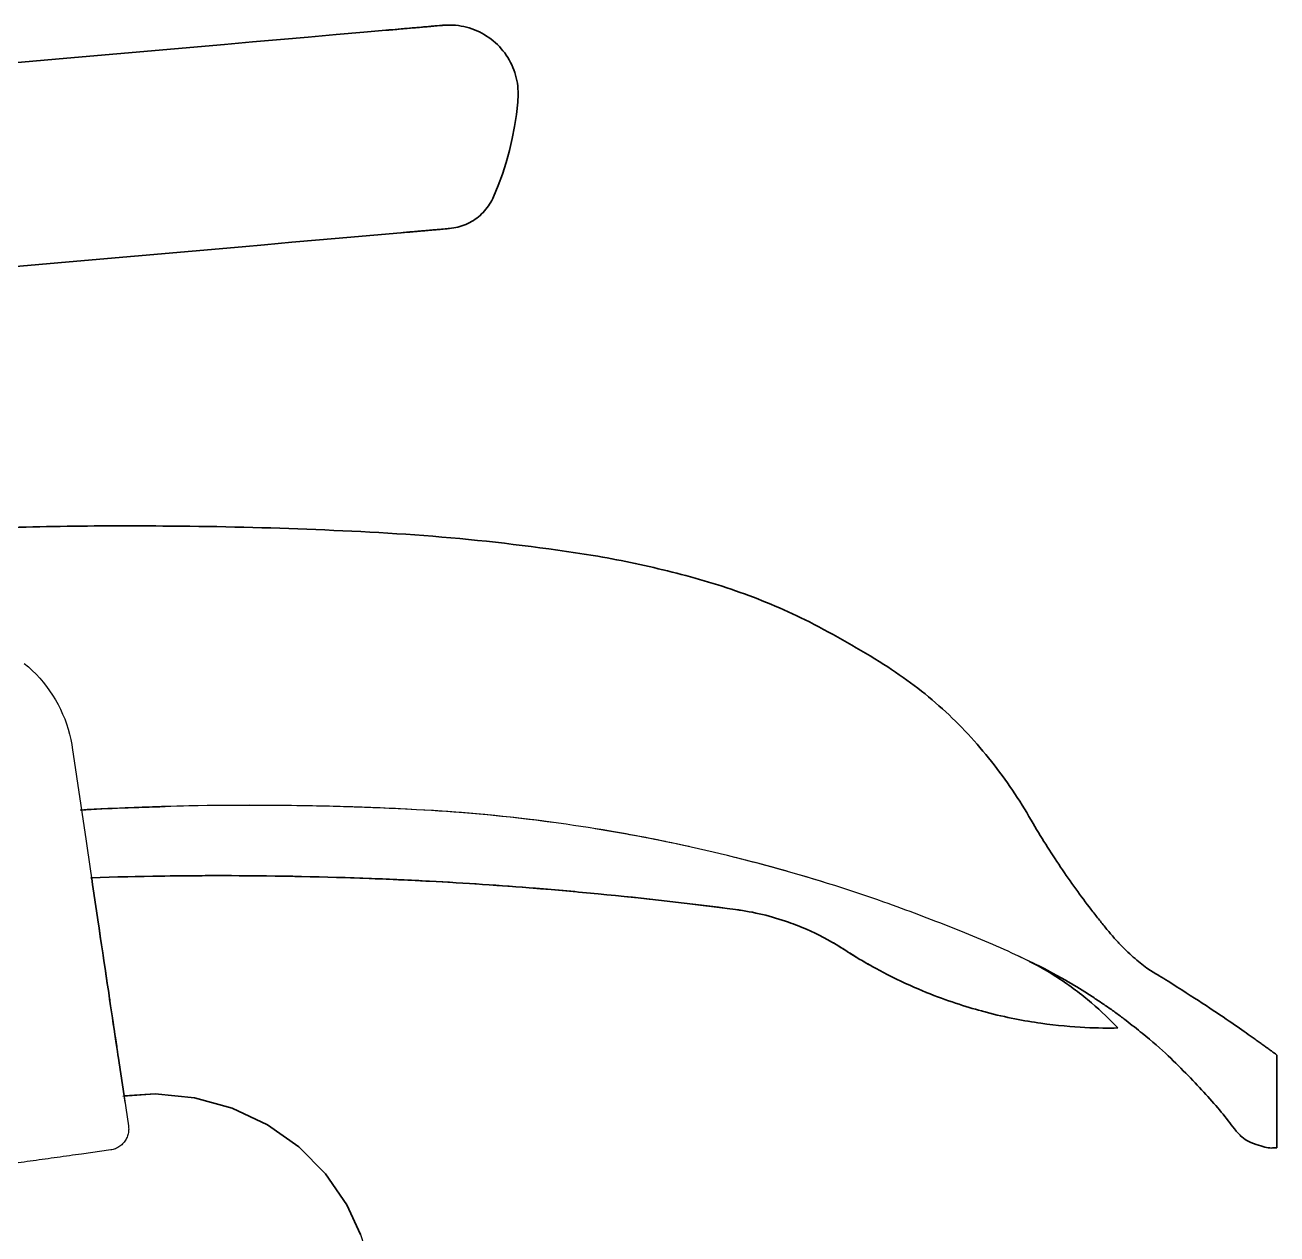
# Model space of a CAD drawing. Header units: millimetres. Extents: x 0 to 2114, y 0 to 2321.
# Drawn here: x 1680.6 to 1982.3, y 1676.5 to 1967.9 of the extents above; entities that cross this region are included whole.
import ezdxf

# ---------------------------------------------------------------- set-up
doc = ezdxf.new("R2010")
doc.units = ezdxf.units.MM
doc.layers.add('Blocks', color=7, linetype='Continuous')
doc.layers.add('Blocks$Inner', color=7, linetype='Continuous', lineweight=25, true_color=0x007f00)
doc.layers.add('Blocks$Outline', color=7, linetype='Continuous', lineweight=35, true_color=0xff3f3f)

# ---------------------------------------------------------------- blocks, each defined once
blk = doc.blocks.new('Aeron Size C Office Chair Side')
at = {"layer": 'Blocks$Inner'}
for p, q in [((810.6, 416.41), (810.6, 394.05)), ((529.52, 393.53), (522.46, 392.54))]:
    blk.add_line(p, q, dxfattribs=at)
for points in [[(493.24, 654.49), (510.77, 656.02), (518.96, 656.74), (556.91, 660.06), (563.67, 660.65), (570.42, 661.24), (577.14, 661.83), (583.84, 662.41), (590.49, 663), (595.84, 663.46), (596.38, 663.51), (596.91, 663.56), (597.44, 663.6), (597.96, 663.65), (598.47, 663.69), (598.97, 663.74), (599.46, 663.78), (599.94, 663.82), (600.41, 663.86), (600.87, 663.9), (601.31, 663.94), (601.74, 663.98), (602.16, 664.02), (602.55, 664.05), (602.94, 664.09), (603.31, 664.12), (603.66, 664.15), (603.99, 664.18), (604.3, 664.21), (604.6, 664.23), (604.87, 664.26), (605.13, 664.28), (605.37, 664.3), (605.58, 664.32), (605.78, 664.33), (606.16, 664.37), (606.51, 664.4), (606.82, 664.43), (607.1, 664.45), (607.31, 664.47), (607.63, 664.5)], [(596.46, 663.52), (596.99, 663.57), (597.52, 663.61), (598.03, 663.66), (598.54, 663.7), (599.04, 663.74), (599.53, 663.79), (600.01, 663.83), (600.48, 663.87), (600.93, 663.91), (601.38, 663.95), (601.8, 663.99), (602.22, 664.02), (602.61, 664.06), (602.99, 664.09), (603.36, 664.12), (603.71, 664.15), (604.04, 664.18), (604.35, 664.21), (604.64, 664.23), (604.91, 664.26), (605.17, 664.28), (605.4, 664.3), (605.62, 664.32), (605.81, 664.34), (606.67, 664.41), (607.42, 664.48), (608.07, 664.53), (608.6, 664.58), (609.03, 664.62), (609.34, 664.65), (609.54, 664.66), (609.64, 664.67), (609.52, 664.66), (609.3, 664.64), (608.97, 664.61), (608.53, 664.57), (607.97, 664.53), (607.31, 664.47), (607.06, 664.45), (606.78, 664.42), (606.46, 664.39), (606.11, 664.36), (605.73, 664.33), (605.31, 664.29), (604.87, 664.25), (604.39, 664.21), (603.88, 664.17), (603.34, 664.12), (602.77, 664.07), (602.18, 664.02), (601.56, 663.97), (600.91, 663.91), (600.24, 663.85), (599.55, 663.79), (598.83, 663.73), (598.09, 663.66), (597.33, 663.6), (596.55, 663.53)], [(596.66, 663.54), (597.43, 663.6), (598.19, 663.67), (598.93, 663.73), (599.64, 663.8), (600.33, 663.86), (601, 663.92), (601.65, 663.97), (602.26, 664.03), (602.85, 664.08), (603.42, 664.13), (603.95, 664.17), (604.46, 664.22), (604.93, 664.26), (605.37, 664.3), (605.78, 664.33), (605.81, 664.34), (606.09, 664.36), (606.91, 664.43), (607.63, 664.5), (608.24, 664.55), (608.74, 664.59), (609.13, 664.63), (609.41, 664.65), (609.58, 664.67), (609.64, 664.67), (609.99, 664.7), (610.65, 664.73), (611.32, 664.73), (611.98, 664.71), (612.65, 664.66), (613.31, 664.59), (613.97, 664.48), (614.62, 664.36), (615.27, 664.2), (615.91, 664.02), (616.54, 663.82), (617.17, 663.59), (617.78, 663.33), (618.38, 663.05), (618.98, 662.75), (619.56, 662.42), (620.12, 662.07), (620.67, 661.7), (621.21, 661.3), (621.73, 660.89), (622.23, 660.45), (622.72, 660), (623.19, 659.52), (623.63, 659.03), (624.06, 658.52), (624.47, 657.99), (624.85, 657.45), (625.22, 656.89), (625.56, 656.32), (625.87, 655.73), (626.17, 655.14), (626.44, 654.53), (626.68, 653.91), (626.9, 653.28), (627.1, 652.64), (627.27, 652), (627.41, 651.35), (627.53, 650.69), (627.62, 650.03), (627.68, 649.37), (627.72, 648.71), (627.73, 648.04), (627.72, 647.38), (627.67, 646.71), (627.62, 646.12), (627.29, 643.18), (626.85, 640.25), (626.29, 637.35), (625.61, 634.47), (624.82, 631.62), (623.91, 628.8), (622.89, 626.02), (621.77, 623.29), (621.59, 622.91), (621.37, 622.45), (621.12, 622), (620.85, 621.57), (620.57, 621.14), (620.28, 620.73), (619.96, 620.32), (619.63, 619.94), (619.28, 619.56), (618.92, 619.2), (618.55, 618.85), (618.16, 618.52), (617.76, 618.2), (617.35, 617.9), (616.92, 617.62), (616.49, 617.35), (616.04, 617.11), (615.58, 616.88), (615.12, 616.66), (614.65, 616.47), (614.17, 616.3), (613.68, 616.14), (613.19, 616.01), (612.69, 615.89), (612.19, 615.8), (611.68, 615.72), (611.17, 615.67), (611.06, 615.66), (610.85, 615.64), (610.53, 615.61), (610.1, 615.57), (609.57, 615.53), (608.94, 615.47), (608.72, 615.45), (608.47, 615.43), (608.19, 615.41), (607.89, 615.38), (607.55, 615.35), (607.18, 615.32), (606.79, 615.28), (606.37, 615.25), (605.92, 615.21), (605.45, 615.17), (604.95, 615.12), (604.43, 615.08), (603.88, 615.03), (603.31, 614.98), (602.72, 614.93), (602.11, 614.88), (601.48, 614.82), (600.83, 614.76), (600.16, 614.71)], [(599.91, 614.68), (600.34, 614.72), (600.76, 614.76), (601.18, 614.79), (601.59, 614.83), (601.99, 614.87), (602.39, 614.9), (602.78, 614.93), (603.15, 614.97), (603.52, 615), (603.88, 615.03), (604.22, 615.06), (604.56, 615.09), (604.88, 615.12), (605.19, 615.14), (605.48, 615.17), (605.76, 615.19), (606.03, 615.22), (606.28, 615.24), (606.52, 615.26), (606.74, 615.28), (606.95, 615.3), (607.14, 615.32), (607.31, 615.33), (607.47, 615.34), (607.49, 615.35), (608.32, 615.42), (609.04, 615.48), (609.66, 615.54), (610.18, 615.58), (610.59, 615.62), (610.89, 615.64), (611.08, 615.66), (611.17, 615.67), (611.12, 615.66), (610.96, 615.65), (610.69, 615.63), (610.32, 615.59), (609.83, 615.55), (609.25, 615.5), (608.56, 615.44), (607.76, 615.37), (607.49, 615.35), (607.34, 615.33), (607.17, 615.32), (606.98, 615.3), (606.77, 615.28), (606.55, 615.26), (606.32, 615.24), (606.07, 615.22), (605.8, 615.2), (605.52, 615.17), (605.23, 615.15), (604.92, 615.12), (604.6, 615.09), (604.27, 615.06), (603.93, 615.03), (603.57, 615), (603.21, 614.97), (602.83, 614.94), (602.45, 614.9), (602.05, 614.87), (601.65, 614.84), (601.24, 614.8), (600.82, 614.76), (600.4, 614.73), (599.97, 614.69), (599.54, 614.65), (599.47, 614.64), (592.97, 614.08), (586.42, 613.5), (579.83, 612.93), (573.21, 612.35), (566.57, 611.77), (561.18, 611.29), (523.22, 607.97), (505.8, 606.45)], [(600.26, 614.71), (600.92, 614.77), (601.57, 614.83), (602.2, 614.88), (602.8, 614.94), (603.39, 614.99), (603.96, 615.04), (604.5, 615.08), (605.02, 615.13), (605.51, 615.17), (605.98, 615.21), (606.43, 615.25), (606.84, 615.29), (607.23, 615.32), (607.6, 615.36), (607.93, 615.38), (608.23, 615.41), (608.51, 615.44), (608.75, 615.46), (608.94, 615.47), (609.25, 615.5)], [(508.7, 510.81), (509.69, 509.97), (510.63, 509.11), (511.55, 508.2), (512.42, 507.26), (513.26, 506.28), (514.06, 505.27), (514.81, 504.23), (515.53, 503.16), (516.2, 502.06), (516.83, 500.94), (517.41, 499.79), (517.94, 498.62), (518.43, 497.43), (518.87, 496.23), (519.26, 495), (519.61, 493.76), (519.9, 492.51), (520.14, 491.24), (520.25, 490.56), (523.61, 467.95), (523.94, 465.74), (524.26, 463.53), (524.59, 461.33), (524.91, 459.14), (525.24, 456.96), (525.56, 454.81), (525.88, 452.67), (526.19, 450.56), (526.5, 448.47), (526.8, 446.42), (527.1, 444.4), (527.4, 442.42), (527.69, 440.48), (527.97, 438.58), (528.24, 436.74), (528.51, 434.94), (528.77, 433.19), (529.02, 431.5), (529.26, 429.87), (529.5, 428.29), (529.72, 426.79), (529.93, 425.34), (530.14, 423.97), (530.33, 422.67), (530.51, 421.43), (530.69, 420.28), (530.85, 419.2), (531, 418.19), (531.13, 417.27), (531.26, 416.43), (531.37, 415.67), (531.47, 414.99), (531.54, 414.56), (532.96, 404.96)], [(529.13, 430.77), (528.95, 431.96), (528.7, 433.66), (528.44, 435.43), (528.17, 437.24), (527.89, 439.1), (527.61, 441.01), (527.32, 442.96), (527.02, 444.95), (526.72, 446.98), (526.41, 449.04), (526.1, 451.14), (525.79, 453.26), (525.47, 455.4), (525.15, 457.56), (524.94, 458.96)], [(529.2, 430.31), (529.43, 428.72), (529.66, 427.19), (529.88, 425.73), (530.08, 424.34), (530.28, 423.02), (530.47, 421.77), (530.64, 420.59), (530.8, 419.49), (530.96, 418.46), (531.1, 417.52), (531.23, 416.65), (531.34, 415.87), (531.45, 415.17), (531.54, 414.56), (533.8, 399.33)], [(532.43, 406.52), (540.21, 407.06), (549.7, 406.11), (558.82, 403.59), (567.29, 399.6), (574.86, 394.26), (581.3, 387.75), (586.45, 380.28), (589.76, 373.18), (591.48, 367.66), (592.96, 356.35), (592.3, 347.32), (586.6, 312.41)]]:
    blk.add_lwpolyline(points, dxfattribs=at)
for points, degree in [([(463.26, 540.67), (471.94, 541.62), (489.37, 543.12), (515.69, 543.94), (533.26, 544.04), (542.05, 543.94)], 3), ([(542.05, 543.94), (553.65, 543.9), (576.83, 543.33), (611.55, 541.54), (634.42, 538.62), (645.8, 536.83)], 3), ([(645.8, 536.83), (651.84, 535.84), (663.77, 533.33), (681.35, 528.31), (692.48, 523.53), (697.93, 520.83)], 3), ([(697.93, 520.83), (700.98, 519.23), (707.02, 515.93), (712.92, 512.41), (715.84, 510.59)], 3), ([(715.84, 510.59), (720.92, 507.36), (730.35, 500.26), (742.13, 487.4), (748.52, 477.97), (751.37, 473)], 3), ([(548.75, 476.46), (539.89, 476.29), (531.03, 475.96), (522.18, 475.48)], 3), ([(522.27, 475.49), (529.06, 475.86), (535.84, 476.13), (542.62, 476.32)], 3), ([(603.19, 475.56), (589.23, 476.3), (575.25, 476.64), (561.26, 476.6)], 3), ([(603.19, 475.56), (589.84, 476.27), (576.46, 476.61), (563.06, 476.61)], 3), ([(633.39, 472.84), (623.38, 474.12), (613.31, 475.03), (603.19, 475.56)], 3), ([(636.09, 472.48), (625.18, 473.96), (614.2, 474.99), (603.19, 475.56)], 3), ([(715.84, 453.29), (706.88, 456.45), (688.71, 462.11), (660.71, 468.73), (632.15, 473.35), (612.88, 475.05), (603.19, 475.56)], 3), ([(668.95, 466.65), (661.44, 468.3), (653.88, 469.75), (646.28, 470.97)], 3), ([(663.23, 467.87), (658.17, 468.91), (653.08, 469.85), (647.98, 470.7)], 3), ([(702.31, 457.78), (694.98, 460.07), (687.58, 462.15), (680.13, 464.02)], 3), ([(692.52, 460.7), (689.4, 461.59), (686.27, 462.44), (683.13, 463.25)], 3), ([(606.37, 458.32), (601.71, 458.56), (597.04, 458.78), (592.37, 458.96)], 3), ([(647.01, 455.27), (641.99, 455.76), (636.97, 456.2), (631.93, 456.61)], 3), ([(747.6, 440.59), (742.81, 442.79), (732.62, 447.1), (721.53, 451.25), (715.84, 453.29)], 3), ([(680.13, 451.49), (684.79, 450.87), (693.95, 448.61), (702.4, 444.37), (706.33, 441.82)], 3), ([(692.9, 448.43), (693.66, 448.16), (694.38, 447.89), (695.07, 447.62)], 3), ([(706.33, 441.82), (705.35, 442.46), (704.35, 443.07), (703.33, 443.65)], 3), ([(704.52, 442.95), (705.14, 442.58), (705.74, 442.2), (706.33, 441.82)], 3), ([(706.33, 441.82), (706.78, 441.53), (707.67, 440.96), (708.58, 440.4), (709.03, 440.12)], 3), ([(709.32, 439.94), (708.36, 440.53), (707.36, 441.15), (706.33, 441.82)], 3), ([(772.23, 422.93), (770.41, 424.89), (766.22, 428.98), (758, 435.21), (751.29, 438.93), (747.6, 440.59)], 3), ([(709.03, 440.12), (711.84, 438.4), (717.43, 435.31), (725.73, 431.55), (733.34, 428.77), (737.5, 427.54), (739.37, 427.03)], 3), ([(779.64, 437.09), (780.54, 436.54), (782.23, 435.51), (783.69, 434.61), (784.36, 434.2)], 3), ([(784.36, 434.2), (787.4, 432.28), (792.9, 428.78), (799.37, 424.4), (802.44, 422.28), (803.66, 421.4)], 3), ([(739.37, 427.03), (739.56, 426.98), (739.95, 426.87), (740.34, 426.77), (740.53, 426.72)], 3), ([(740.53, 426.72), (745.3, 425.47), (754.11, 423.81), (764.78, 422.91), (770.06, 422.89), (772.23, 422.93)], 3), ([(803.66, 421.4), (807.35, 418.78), (810.6, 416.41)], 2), ([(800.33, 398.58), (798.43, 401.21), (793.84, 406.78), (787.76, 412.97), (784.36, 416.23)], 3), ([(533.79, 399.38), (533.85, 399.02), (533.88, 398.27), (533.69, 397.16), (533.26, 396.11), (532.83, 395.49), (532.58, 395.21)], 3), ([(803.66, 395.61), (803.2, 395.84), (802.17, 396.56), (800.97, 397.82), (800.33, 398.58)], 3), ([(533.84, 398.27), (533.82, 397.9), (533.69, 397.16), (533.26, 396.11), (532.83, 395.49), (532.58, 395.21)], 3), ([(810.6, 394.05), (810.41, 394.09), (809.58, 393.96), (808.19, 394.02), (806.25, 394.63), (804.59, 395.24), (803.66, 395.61)], 3), ([(532.58, 395.21), (532.32, 394.91), (531.73, 394.37), (530.69, 393.79), (529.92, 393.58), (529.52, 393.53)], 3)]:
    blk.add_open_spline(points, degree=degree, dxfattribs=at)
for points, knots in [([(603.19, 475.56), (579.85, 476.79), (552.77, 476.96), (525.77, 475.68), (522.16, 475.48)], [0, 0, 0, 0, 0.5, 0.5774665, 0.5774665, 0.5774665, 0.5774665]), ([(751.37, 473), (753.67, 469.05), (757.24, 463.43), (762.11, 456.4), (765.16, 452.3), (767.59, 449.21), (769.4, 446.95), (771.18, 444.83), (772.96, 442.9), (774.7, 441.19), (776.97, 439.12), (778.6, 437.84), (779.64, 437.09)], [10, 10, 10, 10, 10.25, 10.375, 10.5, 10.5625, 10.625, 10.6875, 10.75, 10.8125, 10.875, 11, 11, 11, 11]), ([(524.68, 459.15), (548.54, 459.93), (600.61, 459.68), (652.37, 455.16), (680.13, 451.49)], [0.0761471, 0.0761471, 0.0761471, 0.0761471, 0.5, 1, 1, 1, 1]), ([(784.36, 416.23), (782.66, 417.9), (779.51, 420.59), (774.95, 424.2), (772.1, 426.36), (769.84, 427.97), (767.45, 429.58), (764.13, 431.77), (757.9, 435.56), (751.87, 438.61), (747.6, 440.59)], [38.361083, 38.361083, 38.361083, 38.361083, 38.611083, 38.736083, 38.798583, 38.861083, 38.923583, 38.986083, 39.111083, 39.361083, 39.361083, 39.361083, 39.361083]), ([(712.38, 438.15), (713.26, 437.65), (716.7, 435.76), (721.48, 433.46), (725.24, 431.86), (726.07, 431.52), (726.07, 431.52)], [3.4056275, 3.4056275, 3.4056275, 3.4056275, 3.445714, 3.570714, 3.695714, 3.820714, 3.820714, 3.820714, 3.820714]), ([(726.07, 431.52), (726.07, 431.52), (725.24, 431.86), (721.48, 433.46), (716.7, 435.76), (713.26, 437.65), (712.38, 438.15)], [3.820714, 3.820714, 3.820714, 3.820714, 3.9457166, 4.0707192, 4.1957218, 4.235806, 4.235806, 4.235806, 4.235806])]:
    blk.add_open_spline(points, degree=3, knots=knots, dxfattribs=at)
blk.add_rational_spline([(522.46, 392.54), (499.17, 389.27), (475.87, 386.09)], [0.987240314101, 0.984801635358, 0.982407442297], degree=2, dxfattribs=at)
at = {"layer": 'Blocks$Outline'}
for points in [[(598.93, 663.73), (599.64, 663.8)], [(599.64, 663.8), (600.33, 663.86)], [(600.33, 663.86), (601, 663.92)], [(601, 663.92), (601.65, 663.97)], [(601.65, 663.97), (602.26, 664.03)], [(602.26, 664.03), (602.85, 664.08)], [(602.85, 664.08), (603.42, 664.13)], [(603.42, 664.13), (603.95, 664.17)], [(603.95, 664.17), (604.46, 664.22)], [(604.46, 664.22), (604.93, 664.26)], [(604.93, 664.26), (605.37, 664.3)], [(605.37, 664.3), (605.78, 664.33)], [(605.78, 664.33), (606.16, 664.37)], [(606.16, 664.37), (606.51, 664.4)], [(606.51, 664.4), (606.82, 664.43)], [(606.82, 664.43), (607.1, 664.45)], [(607.1, 664.45), (607.31, 664.47)], [(607.31, 664.47), (607.63, 664.5)], [(607.63, 664.5), (608.24, 664.55)], [(608.24, 664.55), (608.74, 664.59)], [(608.74, 664.59), (609.13, 664.63)], [(609.13, 664.63), (609.41, 664.65)], [(609.41, 664.65), (609.58, 664.67)], [(609.58, 664.67), (609.64, 664.67)], [(609.64, 664.67), (609.99, 664.7)], [(609.99, 664.7), (610.65, 664.73)], [(610.65, 664.73), (611.32, 664.73)], [(611.32, 664.73), (611.98, 664.71)], [(611.98, 664.71), (612.65, 664.66)], [(612.65, 664.66), (613.31, 664.59)], [(613.31, 664.59), (613.97, 664.48)], [(613.97, 664.48), (614.62, 664.36)], [(614.62, 664.36), (615.27, 664.2)], [(615.27, 664.2), (615.91, 664.02)], [(615.91, 664.02), (616.54, 663.82)], [(616.54, 663.82), (617.17, 663.59)], [(563.67, 660.65), (570.42, 661.24)], [(570.42, 661.24), (577.14, 661.83)], [(577.14, 661.83), (583.84, 662.41)], [(583.84, 662.41), (590.49, 663)], [(590.49, 663), (595.84, 663.46)], [(595.84, 663.46), (596.38, 663.51)], [(596.38, 663.51), (596.46, 663.52)], [(596.46, 663.52), (596.66, 663.54)], [(596.66, 663.54), (597.43, 663.6)], [(597.43, 663.6), (598.19, 663.67)], [(598.19, 663.67), (598.93, 663.73)], [(617.17, 663.59), (617.78, 663.33)], [(617.78, 663.33), (618.38, 663.05)], [(618.38, 663.05), (618.98, 662.75)], [(618.98, 662.75), (619.56, 662.42)], [(619.56, 662.42), (620.12, 662.07)], [(620.12, 662.07), (620.67, 661.7)], [(620.67, 661.7), (621.21, 661.3)], [(621.21, 661.3), (621.73, 660.89)], [(621.73, 660.89), (622.23, 660.45)], [(518.96, 656.74), (556.91, 660.06)], [(556.91, 660.06), (563.67, 660.65)], [(622.23, 660.45), (622.72, 660)], [(622.72, 660), (623.19, 659.52)], [(623.19, 659.52), (623.63, 659.03)], [(623.63, 659.03), (624.06, 658.52)], [(624.06, 658.52), (624.47, 657.99)], [(624.47, 657.99), (624.85, 657.45)], [(493.24, 654.49), (510.77, 656.02)], [(510.77, 656.02), (518.96, 656.74)], [(624.85, 657.45), (625.22, 656.89)], [(625.22, 656.89), (625.56, 656.32)], [(625.56, 656.32), (625.87, 655.73)], [(625.87, 655.73), (626.17, 655.14)], [(626.17, 655.14), (626.44, 654.53)], [(626.44, 654.53), (626.68, 653.91)], [(626.68, 653.91), (626.9, 653.28)], [(626.9, 653.28), (627.1, 652.64)], [(627.1, 652.64), (627.27, 652)], [(627.27, 652), (627.41, 651.35)], [(627.41, 651.35), (627.53, 650.69)], [(627.53, 650.69), (627.62, 650.03)], [(627.62, 650.03), (627.68, 649.37)], [(627.68, 649.37), (627.72, 648.71)], [(627.72, 648.71), (627.73, 648.04)], [(627.62, 646.12), (627.29, 643.18)], [(627.67, 646.71), (627.62, 646.12)], [(627.72, 647.38), (627.67, 646.71)], [(627.73, 648.04), (627.72, 647.38)], [(627.29, 643.18), (626.85, 640.25)], [(626.85, 640.25), (626.29, 637.35)], [(626.29, 637.35), (625.61, 634.47)], [(625.61, 634.47), (624.82, 631.62)], [(624.82, 631.62), (623.91, 628.8)], [(623.91, 628.8), (622.89, 626.02)], [(622.89, 626.02), (621.77, 623.29)], [(620.85, 621.57), (620.57, 621.14)], [(621.12, 622), (620.85, 621.57)], [(621.37, 622.45), (621.12, 622)], [(621.59, 622.91), (621.37, 622.45)], [(621.77, 623.29), (621.59, 622.91)], [(618.55, 618.85), (618.16, 618.52)], [(618.92, 619.2), (618.55, 618.85)], [(619.28, 619.56), (618.92, 619.2)], [(619.63, 619.94), (619.28, 619.56)], [(619.96, 620.32), (619.63, 619.94)], [(620.28, 620.73), (619.96, 620.32)], [(620.57, 621.14), (620.28, 620.73)], [(609.57, 615.53), (608.94, 615.47)], [(610.1, 615.57), (609.57, 615.53)], [(610.53, 615.61), (610.1, 615.57)], [(610.85, 615.64), (610.53, 615.61)], [(611.06, 615.66), (610.85, 615.64)], [(611.17, 615.67), (611.06, 615.66)], [(611.68, 615.72), (611.17, 615.67)], [(612.19, 615.8), (611.68, 615.72)], [(612.69, 615.89), (612.19, 615.8)], [(613.19, 616.01), (612.69, 615.89)], [(613.68, 616.14), (613.19, 616.01)], [(614.17, 616.3), (613.68, 616.14)], [(614.65, 616.47), (614.17, 616.3)], [(615.12, 616.66), (614.65, 616.47)], [(615.58, 616.88), (615.12, 616.66)], [(616.04, 617.11), (615.58, 616.88)], [(616.49, 617.35), (616.04, 617.11)], [(616.92, 617.62), (616.49, 617.35)], [(617.35, 617.9), (616.92, 617.62)], [(617.76, 618.2), (617.35, 617.9)], [(618.16, 618.52), (617.76, 618.2)], [(579.83, 612.93), (573.21, 612.35)], [(586.42, 613.5), (579.83, 612.93)], [(592.97, 614.08), (586.42, 613.5)], [(599.47, 614.64), (592.97, 614.08)], [(599.54, 614.65), (599.47, 614.64)], [(599.97, 614.69), (599.54, 614.65)], [(600.16, 614.71), (599.97, 614.69)], [(600.83, 614.76), (600.16, 614.71)], [(601.48, 614.82), (600.83, 614.76)], [(602.11, 614.88), (601.48, 614.82)], [(602.72, 614.93), (602.11, 614.88)], [(603.31, 614.98), (602.72, 614.93)], [(603.88, 615.03), (603.31, 614.98)], [(604.43, 615.08), (603.88, 615.03)], [(604.95, 615.12), (604.43, 615.08)], [(605.45, 615.17), (604.95, 615.12)], [(605.92, 615.21), (605.45, 615.17)], [(606.37, 615.25), (605.92, 615.21)], [(606.79, 615.28), (606.37, 615.25)], [(607.18, 615.32), (606.79, 615.28)], [(607.55, 615.35), (607.18, 615.32)], [(607.89, 615.38), (607.55, 615.35)], [(608.19, 615.41), (607.89, 615.38)], [(608.47, 615.43), (608.19, 615.41)], [(608.72, 615.45), (608.47, 615.43)], [(608.94, 615.47), (608.72, 615.45)], [(561.18, 611.29), (523.22, 607.97)], [(566.57, 611.77), (561.18, 611.29)], [(573.21, 612.35), (566.57, 611.77)], [(523.22, 607.97), (505.8, 606.45)], [(524.91, 459.16), (524.91, 459.14)], [(524.91, 459.14), (524.94, 458.96)], [(524.94, 458.96), (525.15, 457.56)], [(525.15, 457.56), (525.47, 455.4)], [(525.47, 455.4), (525.79, 453.26)], [(525.79, 453.26), (526.1, 451.14)], [(526.1, 451.14), (526.41, 449.04)], [(526.41, 449.04), (526.72, 446.98)], [(526.72, 446.98), (527.02, 444.95)], [(527.02, 444.95), (527.32, 442.96)], [(527.32, 442.96), (527.61, 441.01)], [(527.61, 441.01), (527.89, 439.1)], [(527.89, 439.1), (528.17, 437.24)], [(528.17, 437.24), (528.44, 435.43)], [(528.44, 435.43), (528.7, 433.66)], [(528.7, 433.66), (528.95, 431.96)], [(528.95, 431.96), (529.13, 430.77)], [(529.13, 430.77), (529.26, 429.87)], [(529.26, 429.87), (529.5, 428.29)], [(529.5, 428.29), (529.72, 426.79)], [(529.72, 426.79), (529.93, 425.34)], [(529.93, 425.34), (530.14, 423.97)], [(530.14, 423.97), (530.33, 422.67)], [(530.33, 422.67), (530.51, 421.43)], [(530.51, 421.43), (530.69, 420.28)], [(530.69, 420.28), (530.85, 419.2)], [(530.85, 419.2), (531, 418.19)], [(531, 418.19), (531.13, 417.27)], [(531.13, 417.27), (531.26, 416.43)], [(531.26, 416.43), (531.37, 415.67)], [(810.6, 416.41), (810.6, 394.05)], [(531.37, 415.67), (531.47, 414.99)], [(531.47, 414.99), (531.54, 414.56)], [(531.54, 414.56), (532.73, 406.54)], [(532.73, 406.54), (540.21, 407.06)], [(540.21, 407.06), (549.7, 406.11)], [(549.7, 406.11), (558.82, 403.59)], [(558.82, 403.59), (567.29, 399.6)], [(567.29, 399.6), (574.86, 394.26)], [(574.86, 394.26), (581.3, 387.75)], [(581.3, 387.75), (586.45, 380.28)], [(586.45, 380.28), (589.76, 373.18)]]:
    blk.add_lwpolyline(points, dxfattribs=at)
for points, degree in [([(463.26, 540.67), (471.94, 541.62), (489.37, 543.12), (515.69, 543.94), (533.26, 544.04), (542.05, 543.94)], 3), ([(542.05, 543.94), (553.65, 543.9), (576.83, 543.33), (611.55, 541.54), (634.42, 538.62), (645.8, 536.83)], 3), ([(645.8, 536.83), (651.84, 535.84), (663.77, 533.33), (681.35, 528.31), (692.48, 523.53), (697.93, 520.83)], 3), ([(697.93, 520.83), (700.98, 519.23), (707.02, 515.93), (712.92, 512.41), (715.84, 510.59)], 3), ([(715.84, 510.59), (720.92, 507.36), (730.35, 500.26), (742.13, 487.4), (748.52, 477.97), (751.37, 473)], 3), ([(592.37, 458.96), (569.91, 459.82), (547.4, 459.89), (524.91, 459.16)], 3), ([(606.37, 458.32), (601.71, 458.56), (597.04, 458.78), (592.37, 458.96)], 3), ([(631.93, 456.61), (623.43, 457.29), (614.9, 457.86), (606.37, 458.32)], 3), ([(647.01, 455.27), (641.99, 455.76), (636.97, 456.2), (631.93, 456.61)], 3), ([(680.13, 451.49), (669.13, 452.94), (658.08, 454.2), (647.01, 455.27)], 3), ([(692.9, 448.43), (688.77, 449.89), (684.48, 450.91), (680.13, 451.49)], 3), ([(695.07, 447.62), (694.38, 447.89), (693.66, 448.16), (692.9, 448.43)], 3), ([(703.33, 443.65), (700.68, 445.17), (697.92, 446.5), (695.07, 447.62)], 3), ([(712.38, 438.15), (711.36, 438.72), (710.34, 439.32), (709.32, 439.94)], 3), ([(779.64, 437.09), (780.54, 436.54), (782.23, 435.51), (783.69, 434.61), (784.36, 434.2)], 3), ([(784.36, 434.2), (787.4, 432.28), (792.9, 428.78), (799.37, 424.4), (802.44, 422.28), (803.66, 421.4)], 3), ([(740.53, 426.72), (740.34, 426.77), (739.95, 426.87), (739.56, 426.98), (739.37, 427.03)], 3), ([(772.23, 422.93), (770.06, 422.89), (764.78, 422.91), (754.11, 423.81), (745.3, 425.47), (740.53, 426.72)], 3), ([(803.66, 421.4), (807.35, 418.78), (810.6, 416.41)], 2), ([(800.33, 398.58), (798.43, 401.21), (793.84, 406.78), (787.76, 412.97), (784.36, 416.23)], 3), ([(803.66, 395.61), (803.2, 395.84), (802.17, 396.56), (800.97, 397.82), (800.33, 398.58)], 3), ([(810.6, 394.05), (810.41, 394.09), (809.58, 393.96), (808.19, 394.02), (806.25, 394.63), (804.59, 395.24), (803.66, 395.61)], 3)]:
    blk.add_open_spline(points, degree=degree, dxfattribs=at)
for points, knots in [([(751.37, 473), (753.67, 469.05), (757.24, 463.43), (762.11, 456.4), (765.16, 452.3), (767.59, 449.21), (769.4, 446.95), (771.18, 444.83), (772.96, 442.9), (774.7, 441.19), (776.97, 439.12), (778.6, 437.84), (779.64, 437.09)], [10, 10, 10, 10, 10.25, 10.375, 10.5, 10.5625, 10.625, 10.6875, 10.75, 10.8125, 10.875, 11, 11, 11, 11]), ([(706.33, 441.82), (705.73, 442.21), (704.74, 442.83), (703.73, 443.42), (703.33, 443.65)], [0, 0, 0, 0, 0.07595, 0.125, 0.125, 0.125, 0.125]), ([(709.32, 439.94), (709.22, 440), (708.26, 440.59), (707.26, 441.22), (706.33, 441.82)], [-2.04022112, -2.04022112, -2.04022112, -2.04022112, -2.03621001, -2, -2, -2, -2]), ([(726.07, 431.52), (726.07, 431.53), (725.23, 431.86), (721.48, 433.46), (716.7, 435.76), (713.26, 437.65), (712.38, 438.15)], [-1.3296902, -1.3296902, -1.3296902, -1.3296902, -1.2051787, -1.0801786, -0.9551785, -0.915092, -0.915092, -0.915092, -0.915092]), ([(784.36, 416.23), (782.66, 417.9), (779.51, 420.59), (774.95, 424.2), (772.1, 426.36), (769.84, 427.97), (767.45, 429.58), (764.13, 431.77), (758.85, 434.98), (754, 437.52), (750.96, 438.99)], [2.4, 2.4, 2.4, 2.4, 2.65, 2.775, 2.8375, 2.9, 2.9625, 3.025, 3.15, 3.3332752, 3.3332752, 3.3332752, 3.3332752]), ([(750.96, 438.99), (753.36, 437.76), (758.86, 434.56), (766.22, 428.98), (770.41, 424.89), (772.23, 422.93)], [-0.8958333, -0.8958333, -0.8958333, -0.8958333, -0.6666667, -0.3333333, 0, 0, 0, 0]), ([(739.37, 427.03), (737.5, 427.54), (733.46, 428.74), (728.56, 430.52), (726.07, 431.52), (726.07, 431.52)], [2, 2, 2, 2, 2.25, 2.4857475, 2.4857481, 2.4857481, 2.4857481, 2.4857481])]:
    blk.add_open_spline(points, degree=3, knots=knots, dxfattribs=at)

msp = doc.modelspace()

# ---------------------------------------------------------------- block references
at = {"layer": 'Blocks'}
msp.add_blockref('Aeron Size C Office Chair Side', (1171.71, 1303.19), dxfattribs=at)

doc.saveas('drawing.dxf')
